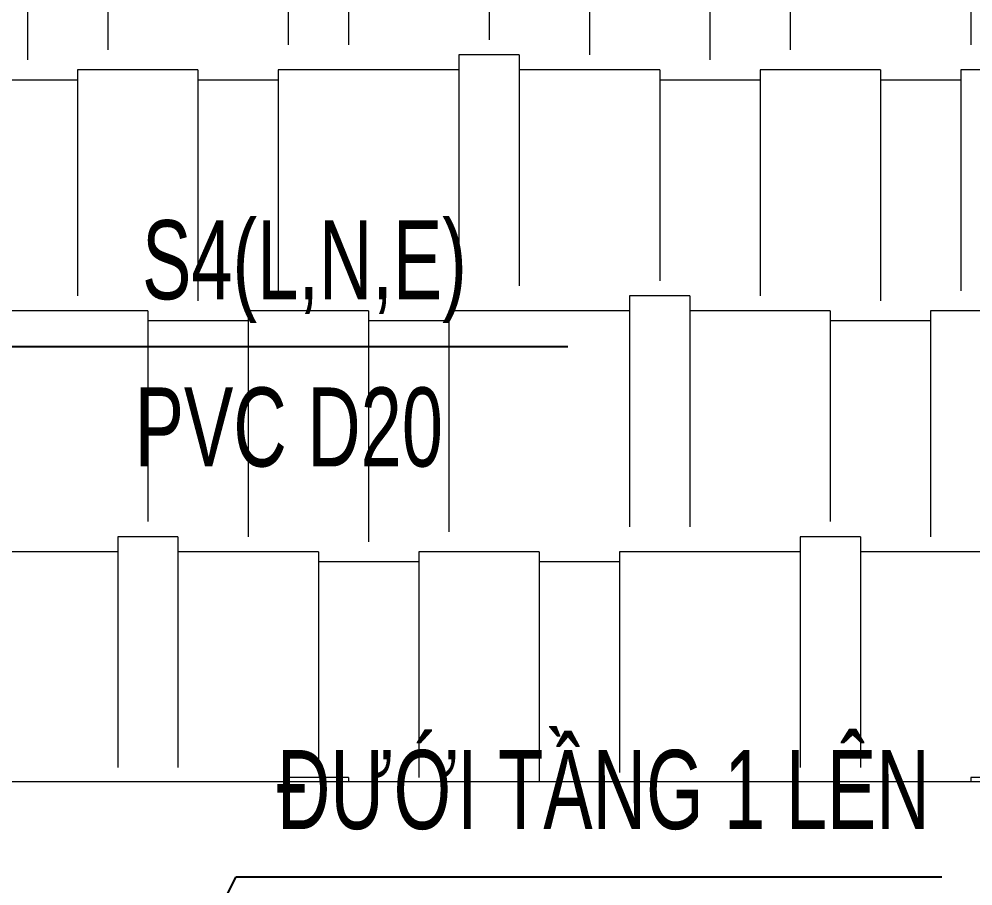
# Model space of a CAD drawing. Header units: millimetres. Extents: x -343543 to 400519, y -115663 to 104219.
# Drawn here: x 31810 to 34224, y -33763 to -31570 of the extents above; entities that cross this region are included whole.
import ezdxf

# ---------------------------------------------------------------- set-up
doc = ezdxf.new("R2010")
doc.units = ezdxf.units.MM
doc.layers.get('0').update_dxf_attribs({"color": 231, "lineweight": 0})
for name, color, linetype, lineweight in [('A-SYMBOLS', 10, 'Continuous', 13), ('SME-E-LADD-POW', 21, 'Continuous', 18), ('SME-E-POW-TEXT', 133, 'Continuous', 18), ('XREF MAT BANG TUONG XAY$0$01.Xref _MB T2-Mai$0$$0$A-FNSH', 8, 'Continuous', 9), ('XREF MAT BANG TUONG XAY$0$01.Xref _MB T2-Mai$0$$0$A-PATT', 8, 'Continuous', 9)]:
    doc.layers.add(name, color=color, linetype=linetype, lineweight=lineweight)
doc.styles.add('SM-DIMTEXT', font='SME.shx', dxfattribs={"width": 0.7})
doc.styles.add('SME-TEXT', font='sme.shx', dxfattribs={"width": 0.7})
doc.dimstyles.new('SDIM-100', dxfattribs={"dimscale": 100, "dimtxt": 2, "dimasz": 0.6, "dimexe": 0.6, "dimexo": 0.2, "dimgap": 0.5, "dimtad": 1, "dimdec": 0, "dimzin": 12, "dimtxsty": 'SM-DIMTEXT', "dimblk": 'ARCHTICK', "dimblk1": 'ARCHTICK', "dimblk2": 'ARCHTICK', "dimcen": 0.12, "dimdle": 0.6, "dimclrd": 7, "dimclre": 8, "dimadec": 0, "dimazin": 3, "dimtfac": 2, "dimtix": 1, "dimtmove": 1, "dimatfit": 3, "dimfxl": 1, "dimtzin": 0, "dimarcsym": 1})

# ---------------------------------------------------------------- blocks, each defined once
blk = doc.blocks.new('01.Xref _MB T1')
at = {"layer": 'XREF MAT BANG TUONG XAY$0$01.Xref _MB T2-Mai$0$$0$A-PATT'}
h = blk.add_hatch(dxfattribs=at)
h.set_pattern_fill('AR-RSHKE', color=8, scale=2, angle=180)
h.set_pattern_definition([(180, (-73097.26, 1e-05), (-1295.4, -609.6), [304.8, -254, 355.6, -152.4, 457.2, -203.2]), (180, (-73402.06, -25.4), (-1295.4, -609.6), [254, -965.2, 203.2, -304.8]), (180, (-74011.66, 38.1), (-1295.4, -609.6), [152.4, -1574.8]), (270, (-73097.26, 1e-05), (431.8, -609.6), [584.2, -1854.2]), (270, (-73402.06, 1e-05), (431.8, -609.6), [571.5, -1866.9]), (270, (-73656.06, 1e-05), (431.8, -609.6), [533.4, -1905]), (270, (-74011.66, 38.1), (431.8, -609.6), [584.2, -1854.2]), (270, (-74164.06, 38.1), (431.8, -609.6), [584.2, -1854.2]), (270, (-74621.26, 1e-05), (431.8, -609.6), [558.8, -1879.6])])
h.paths.add_polyline_path([(31400.01063, -29449.99497), (40994.44721, -29450.00066), (36949.99948, -33500), (31604.99923, -33500), (31604.99991, -30599.99901), (31400.00982, -30582.99993)])
at = {"layer": 'XREF MAT BANG TUONG XAY$0$01.Xref _MB T2-Mai$0$$0$A-FNSH', "color": 8}
blk.add_lwpolyline([(31400.01063, -29449.99497), (40994.44721, -29450.00066), (36949.99948, -33500), (31604.99923, -33500), (31604.99991, -30599.99901), (31400.00982, -30582.99993)], close=True, dxfattribs=at)
blk.add_lwpolyline([(31604.98415, -44099.99766), (37100.00313, -44099.99753), (37100.01098, -33499.9962), (31490.01171, -33499.9962)], dxfattribs=at)
blk = doc.blocks.new('_ArchTick')
at = {"color": 0, "linetype": 'ByBlock', "const_width": 0.15}
blk.add_lwpolyline([(-0.5, -0.5), (0.5, 0.5)], dxfattribs=at)

msp = doc.modelspace()

# ---------------------------------------------------------------- block references
at = {"layer": 'A-SYMBOLS'}
msp.add_blockref('01.Xref _MB T1', (0, 0), dxfattribs=at)

# ---------------------------------------------------------------- next in the draw order: texts
at = {"layer": 'SME-E-POW-TEXT', "style": 'SME-TEXT', "width": 0.7}
for s, p in [('S4(L,N,E)', (32121, -32278.8)), ('PVC D20', (32102.2, -32702)), ('ĐƯỚI TẦNG 1 LÊN', (32462.5, -33619.5, 0))]:
    msp.add_text(s, height=200, dxfattribs=at).set_placement(p)

# ---------------------------------------------------------------- next in the draw order: leaders
at = {"layer": 'SME-E-LADD-POW', "color": 2, "linetype": 'Continuous', "ltscale": 1000}
for points in [[(31144.6, -32398.4), (33198.6, -32398.4)], [(31851.1, -34752.3, 0), (32359, -33740.5, 0), (34145.2, -33740.5, 0)]]:
    msp.add_leader(points, dimstyle='SDIM-100', override={"dimgap": 0.5, "dimtad": 0}, dxfattribs=at)

doc.saveas('drawing.dxf')
